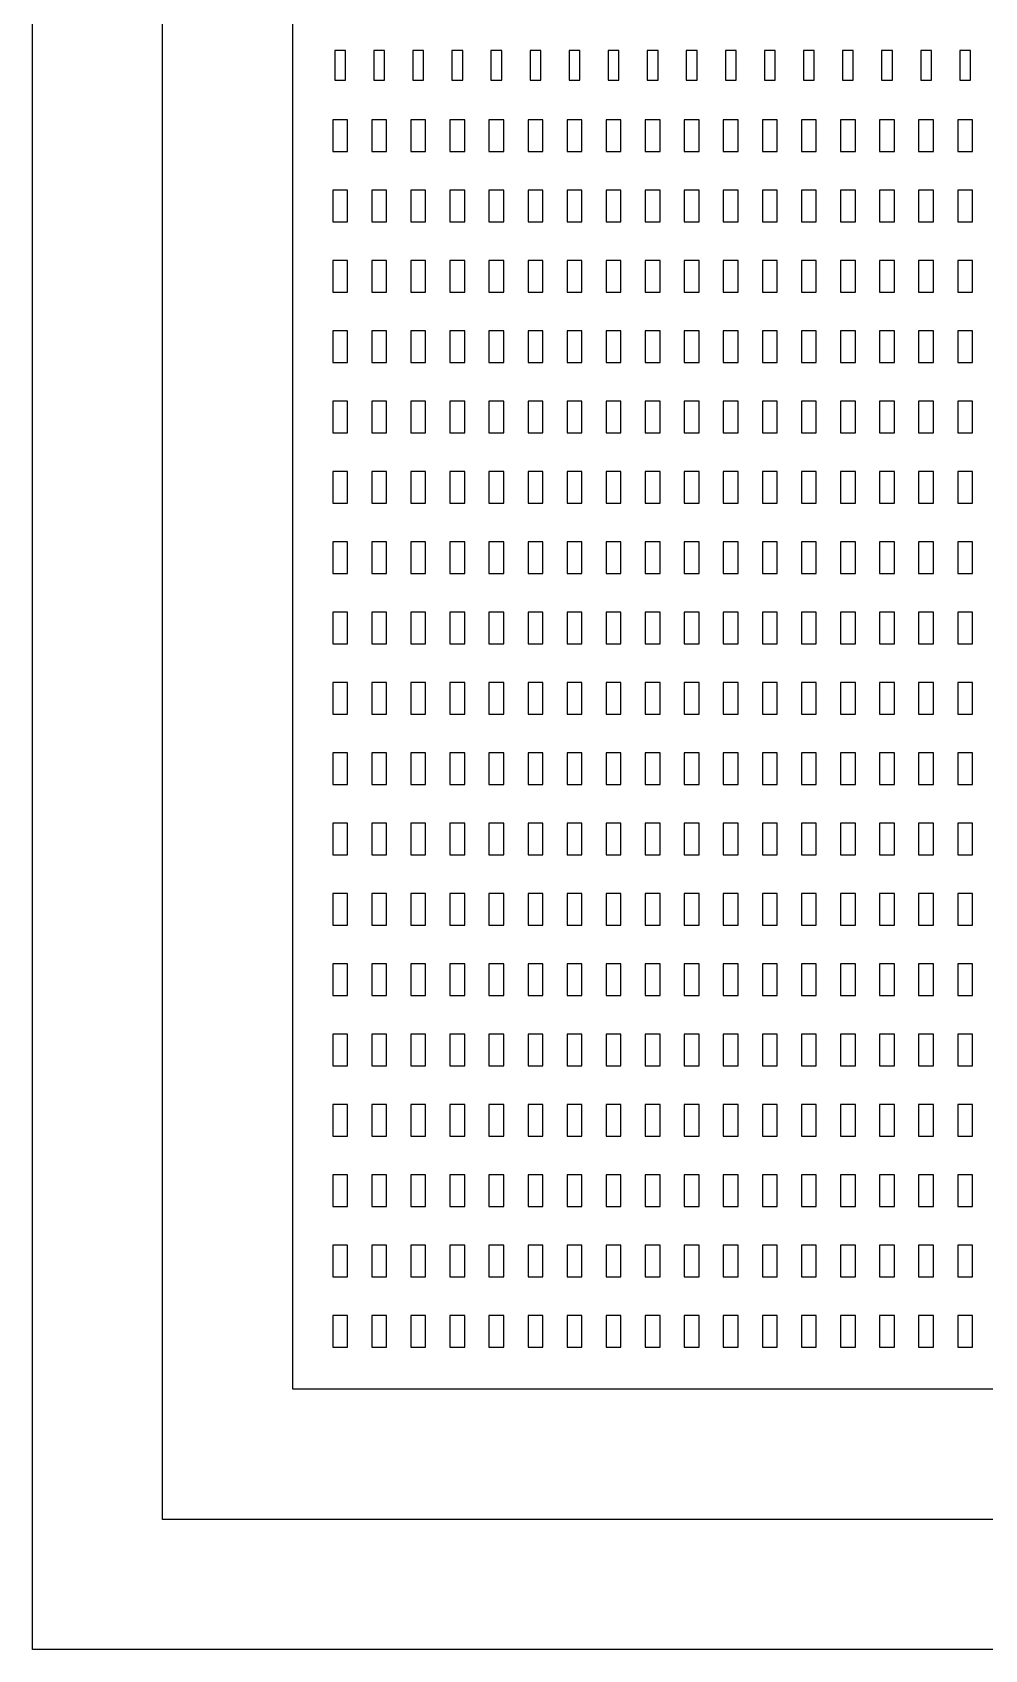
# Model space of a CAD drawing. Extents: x -3500 to 3500, y -1450 to 1450.
# Drawn here: x -730.06 to -719.09, y -311.49 to -292.86 of the extents above; entities that cross this region are included whole.
import ezdxf

# ---------------------------------------------------------------- set-up
doc = ezdxf.new("R2010")
doc.units = 0

msp = doc.modelspace()

# ---------------------------------------------------------------- linework, layer by layer
at = {"layer": 'HBSiProtectLayer'}
msp.add_lwpolyline([(-717.621, -280), (-710.053, -290), (-710.053, -309.987), (-728.561, -309.987), (-728.561, -290), (-720.993, -280)], close=True, dxfattribs=at)
at = {"layer": 'HoleLayer'}
for points in [[(-726.5775, -293.069), (-726.5775, -293.411), (-726.4535, -293.411), (-726.4535, -293.069)], [(-726.1275, -293.069), (-726.1275, -293.411), (-726.0035, -293.411), (-726.0035, -293.069)], [(-725.6775, -293.069), (-725.6775, -293.411), (-725.5535, -293.411), (-725.5535, -293.069)], [(-725.2275, -293.069), (-725.2275, -293.411), (-725.1035, -293.411), (-725.1035, -293.069)], [(-724.7775, -293.069), (-724.7775, -293.411), (-724.6535, -293.411), (-724.6535, -293.069)], [(-724.3275, -293.069), (-724.3275, -293.411), (-724.2035, -293.411), (-724.2035, -293.069)], [(-723.8775, -293.069), (-723.8775, -293.411), (-723.7535, -293.411), (-723.7535, -293.069)], [(-723.4275, -293.069), (-723.4275, -293.411), (-723.3035, -293.411), (-723.3035, -293.069)], [(-722.9775, -293.069), (-722.9775, -293.411), (-722.8535, -293.411), (-722.8535, -293.069)], [(-722.5275, -293.069), (-722.5275, -293.411), (-722.4035, -293.411), (-722.4035, -293.069)], [(-722.0775, -293.069), (-722.0775, -293.411), (-721.9535, -293.411), (-721.9535, -293.069)], [(-721.6275, -293.069), (-721.6275, -293.411), (-721.5035, -293.411), (-721.5035, -293.069)], [(-721.1775, -293.069), (-721.1775, -293.411), (-721.0535, -293.411), (-721.0535, -293.069)], [(-720.7275, -293.069), (-720.7275, -293.411), (-720.6035, -293.411), (-720.6035, -293.069)], [(-720.2775, -293.069), (-720.2775, -293.411), (-720.1535, -293.411), (-720.1535, -293.069)], [(-719.8275, -293.069), (-719.8275, -293.411), (-719.7035, -293.411), (-719.7035, -293.069)], [(-719.3775, -293.069), (-719.3775, -293.411), (-719.2535, -293.411), (-719.2535, -293.069)], [(-726.601, -293.8678), (-726.601, -294.2323), (-726.43, -294.2323), (-726.43, -293.8678)], [(-726.151, -293.8678), (-726.151, -294.2323), (-725.98, -294.2323), (-725.98, -293.8678)], [(-725.701, -293.8678), (-725.701, -294.2323), (-725.53, -294.2323), (-725.53, -293.8678)], [(-725.251, -293.8678), (-725.251, -294.2323), (-725.08, -294.2323), (-725.08, -293.8678)], [(-724.801, -293.8678), (-724.801, -294.2323), (-724.63, -294.2323), (-724.63, -293.8678)], [(-724.351, -293.8678), (-724.351, -294.2323), (-724.18, -294.2323), (-724.18, -293.8678)], [(-723.901, -293.8678), (-723.901, -294.2323), (-723.73, -294.2323), (-723.73, -293.8678)], [(-723.451, -293.8678), (-723.451, -294.2323), (-723.28, -294.2323), (-723.28, -293.8678)], [(-723.001, -293.8678), (-723.001, -294.2323), (-722.83, -294.2323), (-722.83, -293.8678)], [(-722.551, -293.8678), (-722.551, -294.2323), (-722.38, -294.2323), (-722.38, -293.8678)], [(-722.101, -293.8678), (-722.101, -294.2323), (-721.93, -294.2323), (-721.93, -293.8678)], [(-721.651, -293.8678), (-721.651, -294.2323), (-721.48, -294.2323), (-721.48, -293.8678)], [(-721.201, -293.8678), (-721.201, -294.2323), (-721.03, -294.2323), (-721.03, -293.8678)], [(-720.751, -293.8678), (-720.751, -294.2323), (-720.58, -294.2323), (-720.58, -293.8678)], [(-720.301, -293.8678), (-720.301, -294.2323), (-720.13, -294.2323), (-720.13, -293.8678)], [(-719.851, -293.8678), (-719.851, -294.2323), (-719.68, -294.2323), (-719.68, -293.8678)], [(-719.401, -293.8678), (-719.401, -294.2323), (-719.23, -294.2323), (-719.23, -293.8678)], [(-726.601, -294.6778), (-726.601, -295.0423), (-726.43, -295.0423), (-726.43, -294.6778)], [(-726.151, -294.6778), (-726.151, -295.0423), (-725.98, -295.0423), (-725.98, -294.6778)], [(-725.701, -294.6778), (-725.701, -295.0423), (-725.53, -295.0423), (-725.53, -294.6778)], [(-725.251, -294.6778), (-725.251, -295.0423), (-725.08, -295.0423), (-725.08, -294.6778)], [(-724.801, -294.6778), (-724.801, -295.0423), (-724.63, -295.0423), (-724.63, -294.6778)], [(-724.351, -294.6778), (-724.351, -295.0423), (-724.18, -295.0423), (-724.18, -294.6778)], [(-723.901, -294.6778), (-723.901, -295.0423), (-723.73, -295.0423), (-723.73, -294.6778)], [(-723.451, -294.6778), (-723.451, -295.0423), (-723.28, -295.0423), (-723.28, -294.6778)], [(-723.001, -294.6778), (-723.001, -295.0423), (-722.83, -295.0423), (-722.83, -294.6778)], [(-722.551, -294.6778), (-722.551, -295.0423), (-722.38, -295.0423), (-722.38, -294.6778)], [(-722.101, -294.6778), (-722.101, -295.0423), (-721.93, -295.0423), (-721.93, -294.6778)], [(-721.651, -294.6778), (-721.651, -295.0423), (-721.48, -295.0423), (-721.48, -294.6778)], [(-721.201, -294.6778), (-721.201, -295.0423), (-721.03, -295.0423), (-721.03, -294.6778)], [(-720.751, -294.6778), (-720.751, -295.0423), (-720.58, -295.0423), (-720.58, -294.6778)], [(-720.301, -294.6778), (-720.301, -295.0423), (-720.13, -295.0423), (-720.13, -294.6778)], [(-719.851, -294.6778), (-719.851, -295.0423), (-719.68, -295.0423), (-719.68, -294.6778)], [(-719.401, -294.6778), (-719.401, -295.0423), (-719.23, -295.0423), (-719.23, -294.6778)], [(-726.601, -295.4878), (-726.601, -295.8523), (-726.43, -295.8523), (-726.43, -295.4878)], [(-726.151, -295.4878), (-726.151, -295.8523), (-725.98, -295.8523), (-725.98, -295.4878)], [(-725.701, -295.4878), (-725.701, -295.8523), (-725.53, -295.8523), (-725.53, -295.4878)], [(-725.251, -295.4878), (-725.251, -295.8523), (-725.08, -295.8523), (-725.08, -295.4878)], [(-724.801, -295.4878), (-724.801, -295.8523), (-724.63, -295.8523), (-724.63, -295.4878)], [(-724.351, -295.4878), (-724.351, -295.8523), (-724.18, -295.8523), (-724.18, -295.4878)], [(-723.901, -295.4878), (-723.901, -295.8523), (-723.73, -295.8523), (-723.73, -295.4878)], [(-723.451, -295.4878), (-723.451, -295.8523), (-723.28, -295.8523), (-723.28, -295.4878)], [(-723.001, -295.4878), (-723.001, -295.8523), (-722.83, -295.8523), (-722.83, -295.4878)], [(-722.551, -295.4878), (-722.551, -295.8523), (-722.38, -295.8523), (-722.38, -295.4878)], [(-722.101, -295.4878), (-722.101, -295.8523), (-721.93, -295.8523), (-721.93, -295.4878)], [(-721.651, -295.4878), (-721.651, -295.8523), (-721.48, -295.8523), (-721.48, -295.4878)], [(-721.201, -295.4878), (-721.201, -295.8523), (-721.03, -295.8523), (-721.03, -295.4878)], [(-720.751, -295.4878), (-720.751, -295.8523), (-720.58, -295.8523), (-720.58, -295.4878)], [(-720.301, -295.4878), (-720.301, -295.8523), (-720.13, -295.8523), (-720.13, -295.4878)], [(-719.851, -295.4878), (-719.851, -295.8523), (-719.68, -295.8523), (-719.68, -295.4878)], [(-719.401, -295.4878), (-719.401, -295.8523), (-719.23, -295.8523), (-719.23, -295.4878)], [(-726.601, -296.2978), (-726.601, -296.6623), (-726.43, -296.6623), (-726.43, -296.2978)], [(-726.151, -296.2978), (-726.151, -296.6623), (-725.98, -296.6623), (-725.98, -296.2978)], [(-725.701, -296.2978), (-725.701, -296.6623), (-725.53, -296.6623), (-725.53, -296.2978)], [(-725.251, -296.2978), (-725.251, -296.6623), (-725.08, -296.6623), (-725.08, -296.2978)], [(-724.801, -296.2978), (-724.801, -296.6623), (-724.63, -296.6623), (-724.63, -296.2978)], [(-724.351, -296.2978), (-724.351, -296.6623), (-724.18, -296.6623), (-724.18, -296.2978)], [(-723.901, -296.2978), (-723.901, -296.6623), (-723.73, -296.6623), (-723.73, -296.2978)], [(-723.451, -296.2978), (-723.451, -296.6623), (-723.28, -296.6623), (-723.28, -296.2978)], [(-723.001, -296.2978), (-723.001, -296.6623), (-722.83, -296.6623), (-722.83, -296.2978)], [(-722.551, -296.2978), (-722.551, -296.6623), (-722.38, -296.6623), (-722.38, -296.2978)], [(-722.101, -296.2978), (-722.101, -296.6623), (-721.93, -296.6623), (-721.93, -296.2978)], [(-721.651, -296.2978), (-721.651, -296.6623), (-721.48, -296.6623), (-721.48, -296.2978)], [(-721.201, -296.2978), (-721.201, -296.6623), (-721.03, -296.6623), (-721.03, -296.2978)], [(-720.751, -296.2978), (-720.751, -296.6623), (-720.58, -296.6623), (-720.58, -296.2978)], [(-720.301, -296.2978), (-720.301, -296.6623), (-720.13, -296.6623), (-720.13, -296.2978)], [(-719.851, -296.2978), (-719.851, -296.6623), (-719.68, -296.6623), (-719.68, -296.2978)], [(-719.401, -296.2978), (-719.401, -296.6623), (-719.23, -296.6623), (-719.23, -296.2978)], [(-726.601, -297.1077), (-726.601, -297.4722), (-726.43, -297.4722), (-726.43, -297.1077)], [(-726.151, -297.1077), (-726.151, -297.4722), (-725.98, -297.4722), (-725.98, -297.1077)], [(-725.701, -297.1077), (-725.701, -297.4722), (-725.53, -297.4722), (-725.53, -297.1077)], [(-725.251, -297.1077), (-725.251, -297.4722), (-725.08, -297.4722), (-725.08, -297.1077)], [(-724.801, -297.1077), (-724.801, -297.4722), (-724.63, -297.4722), (-724.63, -297.1077)], [(-724.351, -297.1077), (-724.351, -297.4722), (-724.18, -297.4722), (-724.18, -297.1077)], [(-723.901, -297.1077), (-723.901, -297.4722), (-723.73, -297.4722), (-723.73, -297.1077)], [(-723.451, -297.1077), (-723.451, -297.4722), (-723.28, -297.4722), (-723.28, -297.1077)], [(-723.001, -297.1077), (-723.001, -297.4722), (-722.83, -297.4722), (-722.83, -297.1077)], [(-722.551, -297.1077), (-722.551, -297.4722), (-722.38, -297.4722), (-722.38, -297.1077)], [(-722.101, -297.1077), (-722.101, -297.4722), (-721.93, -297.4722), (-721.93, -297.1077)], [(-721.651, -297.1077), (-721.651, -297.4722), (-721.48, -297.4722), (-721.48, -297.1077)], [(-721.201, -297.1077), (-721.201, -297.4722), (-721.03, -297.4722), (-721.03, -297.1077)], [(-720.751, -297.1077), (-720.751, -297.4722), (-720.58, -297.4722), (-720.58, -297.1077)], [(-720.301, -297.1077), (-720.301, -297.4722), (-720.13, -297.4722), (-720.13, -297.1077)], [(-719.851, -297.1077), (-719.851, -297.4722), (-719.68, -297.4722), (-719.68, -297.1077)], [(-719.401, -297.1077), (-719.401, -297.4722), (-719.23, -297.4722), (-719.23, -297.1077)], [(-726.601, -297.9177), (-726.601, -298.2822), (-726.43, -298.2822), (-726.43, -297.9177)], [(-726.151, -297.9177), (-726.151, -298.2822), (-725.98, -298.2822), (-725.98, -297.9177)], [(-725.701, -297.9177), (-725.701, -298.2822), (-725.53, -298.2822), (-725.53, -297.9177)], [(-725.251, -297.9177), (-725.251, -298.2822), (-725.08, -298.2822), (-725.08, -297.9177)], [(-724.801, -297.9177), (-724.801, -298.2822), (-724.63, -298.2822), (-724.63, -297.9177)], [(-724.351, -297.9177), (-724.351, -298.2822), (-724.18, -298.2822), (-724.18, -297.9177)], [(-723.901, -297.9177), (-723.901, -298.2822), (-723.73, -298.2822), (-723.73, -297.9177)], [(-723.451, -297.9177), (-723.451, -298.2822), (-723.28, -298.2822), (-723.28, -297.9177)], [(-723.001, -297.9177), (-723.001, -298.2822), (-722.83, -298.2822), (-722.83, -297.9177)], [(-722.551, -297.9177), (-722.551, -298.2822), (-722.38, -298.2822), (-722.38, -297.9177)], [(-722.101, -297.9177), (-722.101, -298.2822), (-721.93, -298.2822), (-721.93, -297.9177)], [(-721.651, -297.9177), (-721.651, -298.2822), (-721.48, -298.2822), (-721.48, -297.9177)], [(-721.201, -297.9177), (-721.201, -298.2822), (-721.03, -298.2822), (-721.03, -297.9177)], [(-720.751, -297.9177), (-720.751, -298.2822), (-720.58, -298.2822), (-720.58, -297.9177)], [(-720.301, -297.9177), (-720.301, -298.2822), (-720.13, -298.2822), (-720.13, -297.9177)], [(-719.851, -297.9177), (-719.851, -298.2822), (-719.68, -298.2822), (-719.68, -297.9177)], [(-719.401, -297.9177), (-719.401, -298.2822), (-719.23, -298.2822), (-719.23, -297.9177)], [(-726.601, -298.7277), (-726.601, -299.0922), (-726.43, -299.0922), (-726.43, -298.7277)], [(-726.151, -298.7277), (-726.151, -299.0922), (-725.98, -299.0922), (-725.98, -298.7277)], [(-725.701, -298.7277), (-725.701, -299.0922), (-725.53, -299.0922), (-725.53, -298.7277)], [(-725.251, -298.7277), (-725.251, -299.0922), (-725.08, -299.0922), (-725.08, -298.7277)], [(-724.801, -298.7277), (-724.801, -299.0922), (-724.63, -299.0922), (-724.63, -298.7277)], [(-724.351, -298.7277), (-724.351, -299.0922), (-724.18, -299.0922), (-724.18, -298.7277)], [(-723.901, -298.7277), (-723.901, -299.0922), (-723.73, -299.0922), (-723.73, -298.7277)], [(-723.451, -298.7277), (-723.451, -299.0922), (-723.28, -299.0922), (-723.28, -298.7277)], [(-723.001, -298.7277), (-723.001, -299.0922), (-722.83, -299.0922), (-722.83, -298.7277)], [(-722.551, -298.7277), (-722.551, -299.0922), (-722.38, -299.0922), (-722.38, -298.7277)], [(-722.101, -298.7277), (-722.101, -299.0922), (-721.93, -299.0922), (-721.93, -298.7277)], [(-721.651, -298.7277), (-721.651, -299.0922), (-721.48, -299.0922), (-721.48, -298.7277)], [(-721.201, -298.7277), (-721.201, -299.0922), (-721.03, -299.0922), (-721.03, -298.7277)], [(-720.751, -298.7277), (-720.751, -299.0922), (-720.58, -299.0922), (-720.58, -298.7277)], [(-720.301, -298.7277), (-720.301, -299.0922), (-720.13, -299.0922), (-720.13, -298.7277)], [(-719.851, -298.7277), (-719.851, -299.0922), (-719.68, -299.0922), (-719.68, -298.7277)], [(-719.401, -298.7277), (-719.401, -299.0922), (-719.23, -299.0922), (-719.23, -298.7277)], [(-726.601, -299.5377), (-726.601, -299.9022), (-726.43, -299.9022), (-726.43, -299.5377)], [(-726.151, -299.5377), (-726.151, -299.9022), (-725.98, -299.9022), (-725.98, -299.5377)], [(-725.701, -299.5377), (-725.701, -299.9022), (-725.53, -299.9022), (-725.53, -299.5377)], [(-725.251, -299.5377), (-725.251, -299.9022), (-725.08, -299.9022), (-725.08, -299.5377)], [(-724.801, -299.5377), (-724.801, -299.9022), (-724.63, -299.9022), (-724.63, -299.5377)], [(-724.351, -299.5377), (-724.351, -299.9022), (-724.18, -299.9022), (-724.18, -299.5377)], [(-723.901, -299.5377), (-723.901, -299.9022), (-723.73, -299.9022), (-723.73, -299.5377)], [(-723.451, -299.5377), (-723.451, -299.9022), (-723.28, -299.9022), (-723.28, -299.5377)], [(-723.001, -299.5377), (-723.001, -299.9022), (-722.83, -299.9022), (-722.83, -299.5377)], [(-722.551, -299.5377), (-722.551, -299.9022), (-722.38, -299.9022), (-722.38, -299.5377)], [(-722.101, -299.5377), (-722.101, -299.9022), (-721.93, -299.9022), (-721.93, -299.5377)], [(-721.651, -299.5377), (-721.651, -299.9022), (-721.48, -299.9022), (-721.48, -299.5377)], [(-721.201, -299.5377), (-721.201, -299.9022), (-721.03, -299.9022), (-721.03, -299.5377)], [(-720.751, -299.5377), (-720.751, -299.9022), (-720.58, -299.9022), (-720.58, -299.5377)], [(-720.301, -299.5377), (-720.301, -299.9022), (-720.13, -299.9022), (-720.13, -299.5377)], [(-719.851, -299.5377), (-719.851, -299.9022), (-719.68, -299.9022), (-719.68, -299.5377)], [(-719.401, -299.5377), (-719.401, -299.9022), (-719.23, -299.9022), (-719.23, -299.5377)], [(-726.601, -300.3477), (-726.601, -300.7122), (-726.43, -300.7122), (-726.43, -300.3477)], [(-726.151, -300.3477), (-726.151, -300.7122), (-725.98, -300.7122), (-725.98, -300.3477)], [(-725.701, -300.3477), (-725.701, -300.7122), (-725.53, -300.7122), (-725.53, -300.3477)], [(-725.251, -300.3477), (-725.251, -300.7122), (-725.08, -300.7122), (-725.08, -300.3477)], [(-724.801, -300.3477), (-724.801, -300.7122), (-724.63, -300.7122), (-724.63, -300.3477)], [(-724.351, -300.3477), (-724.351, -300.7122), (-724.18, -300.7122), (-724.18, -300.3477)], [(-723.901, -300.3477), (-723.901, -300.7122), (-723.73, -300.7122), (-723.73, -300.3477)], [(-723.451, -300.3477), (-723.451, -300.7122), (-723.28, -300.7122), (-723.28, -300.3477)], [(-723.001, -300.3477), (-723.001, -300.7122), (-722.83, -300.7122), (-722.83, -300.3477)], [(-722.551, -300.3477), (-722.551, -300.7122), (-722.38, -300.7122), (-722.38, -300.3477)], [(-722.101, -300.3477), (-722.101, -300.7122), (-721.93, -300.7122), (-721.93, -300.3477)], [(-721.651, -300.3477), (-721.651, -300.7122), (-721.48, -300.7122), (-721.48, -300.3477)], [(-721.201, -300.3477), (-721.201, -300.7122), (-721.03, -300.7122), (-721.03, -300.3477)], [(-720.751, -300.3477), (-720.751, -300.7122), (-720.58, -300.7122), (-720.58, -300.3477)], [(-720.301, -300.3477), (-720.301, -300.7122), (-720.13, -300.7122), (-720.13, -300.3477)], [(-719.851, -300.3477), (-719.851, -300.7122), (-719.68, -300.7122), (-719.68, -300.3477)], [(-719.401, -300.3477), (-719.401, -300.7122), (-719.23, -300.7122), (-719.23, -300.3477)], [(-726.601, -301.1577), (-726.601, -301.5222), (-726.43, -301.5222), (-726.43, -301.1577)], [(-726.151, -301.1577), (-726.151, -301.5222), (-725.98, -301.5222), (-725.98, -301.1577)], [(-725.701, -301.1577), (-725.701, -301.5222), (-725.53, -301.5222), (-725.53, -301.1577)], [(-725.251, -301.1577), (-725.251, -301.5222), (-725.08, -301.5222), (-725.08, -301.1577)], [(-724.801, -301.1577), (-724.801, -301.5222), (-724.63, -301.5222), (-724.63, -301.1577)], [(-724.351, -301.1577), (-724.351, -301.5222), (-724.18, -301.5222), (-724.18, -301.1577)], [(-723.901, -301.1577), (-723.901, -301.5222), (-723.73, -301.5222), (-723.73, -301.1577)], [(-723.451, -301.1577), (-723.451, -301.5222), (-723.28, -301.5222), (-723.28, -301.1577)], [(-723.001, -301.1577), (-723.001, -301.5222), (-722.83, -301.5222), (-722.83, -301.1577)], [(-722.551, -301.1577), (-722.551, -301.5222), (-722.38, -301.5222), (-722.38, -301.1577)], [(-722.101, -301.1577), (-722.101, -301.5222), (-721.93, -301.5222), (-721.93, -301.1577)], [(-721.651, -301.1577), (-721.651, -301.5222), (-721.48, -301.5222), (-721.48, -301.1577)], [(-721.201, -301.1577), (-721.201, -301.5222), (-721.03, -301.5222), (-721.03, -301.1577)], [(-720.751, -301.1577), (-720.751, -301.5222), (-720.58, -301.5222), (-720.58, -301.1577)], [(-720.301, -301.1577), (-720.301, -301.5222), (-720.13, -301.5222), (-720.13, -301.1577)], [(-719.851, -301.1577), (-719.851, -301.5222), (-719.68, -301.5222), (-719.68, -301.1577)], [(-719.401, -301.1577), (-719.401, -301.5222), (-719.23, -301.5222), (-719.23, -301.1577)], [(-726.601, -301.9677), (-726.601, -302.3322), (-726.43, -302.3322), (-726.43, -301.9677)], [(-726.151, -301.9677), (-726.151, -302.3322), (-725.98, -302.3322), (-725.98, -301.9677)], [(-725.701, -301.9677), (-725.701, -302.3322), (-725.53, -302.3322), (-725.53, -301.9677)], [(-725.251, -301.9677), (-725.251, -302.3322), (-725.08, -302.3322), (-725.08, -301.9677)], [(-724.801, -301.9677), (-724.801, -302.3322), (-724.63, -302.3322), (-724.63, -301.9677)], [(-724.351, -301.9677), (-724.351, -302.3322), (-724.18, -302.3322), (-724.18, -301.9677)], [(-723.901, -301.9677), (-723.901, -302.3322), (-723.73, -302.3322), (-723.73, -301.9677)], [(-723.451, -301.9677), (-723.451, -302.3322), (-723.28, -302.3322), (-723.28, -301.9677)], [(-723.001, -301.9677), (-723.001, -302.3322), (-722.83, -302.3322), (-722.83, -301.9677)], [(-722.551, -301.9677), (-722.551, -302.3322), (-722.38, -302.3322), (-722.38, -301.9677)], [(-722.101, -301.9677), (-722.101, -302.3322), (-721.93, -302.3322), (-721.93, -301.9677)], [(-721.651, -301.9677), (-721.651, -302.3322), (-721.48, -302.3322), (-721.48, -301.9677)], [(-721.201, -301.9677), (-721.201, -302.3322), (-721.03, -302.3322), (-721.03, -301.9677)], [(-720.751, -301.9677), (-720.751, -302.3322), (-720.58, -302.3322), (-720.58, -301.9677)], [(-720.301, -301.9677), (-720.301, -302.3322), (-720.13, -302.3322), (-720.13, -301.9677)], [(-719.851, -301.9677), (-719.851, -302.3322), (-719.68, -302.3322), (-719.68, -301.9677)], [(-719.401, -301.9677), (-719.401, -302.3322), (-719.23, -302.3322), (-719.23, -301.9677)], [(-726.601, -302.7777), (-726.601, -303.1422), (-726.43, -303.1422), (-726.43, -302.7777)], [(-726.151, -302.7777), (-726.151, -303.1422), (-725.98, -303.1422), (-725.98, -302.7777)], [(-725.701, -302.7777), (-725.701, -303.1422), (-725.53, -303.1422), (-725.53, -302.7777)], [(-725.251, -302.7777), (-725.251, -303.1422), (-725.08, -303.1422), (-725.08, -302.7777)], [(-724.801, -302.7777), (-724.801, -303.1422), (-724.63, -303.1422), (-724.63, -302.7777)], [(-724.351, -302.7777), (-724.351, -303.1422), (-724.18, -303.1422), (-724.18, -302.7777)], [(-723.901, -302.7777), (-723.901, -303.1422), (-723.73, -303.1422), (-723.73, -302.7777)], [(-723.451, -302.7777), (-723.451, -303.1422), (-723.28, -303.1422), (-723.28, -302.7777)], [(-723.001, -302.7777), (-723.001, -303.1422), (-722.83, -303.1422), (-722.83, -302.7777)], [(-722.551, -302.7777), (-722.551, -303.1422), (-722.38, -303.1422), (-722.38, -302.7777)], [(-722.101, -302.7777), (-722.101, -303.1422), (-721.93, -303.1422), (-721.93, -302.7777)], [(-721.651, -302.7777), (-721.651, -303.1422), (-721.48, -303.1422), (-721.48, -302.7777)], [(-721.201, -302.7777), (-721.201, -303.1422), (-721.03, -303.1422), (-721.03, -302.7777)], [(-720.751, -302.7777), (-720.751, -303.1422), (-720.58, -303.1422), (-720.58, -302.7777)], [(-720.301, -302.7777), (-720.301, -303.1422), (-720.13, -303.1422), (-720.13, -302.7777)], [(-719.851, -302.7777), (-719.851, -303.1422), (-719.68, -303.1422), (-719.68, -302.7777)], [(-719.401, -302.7777), (-719.401, -303.1422), (-719.23, -303.1422), (-719.23, -302.7777)], [(-726.601, -303.5877), (-726.601, -303.9522), (-726.43, -303.9522), (-726.43, -303.5877)], [(-726.151, -303.5877), (-726.151, -303.9522), (-725.98, -303.9522), (-725.98, -303.5877)], [(-725.701, -303.5877), (-725.701, -303.9522), (-725.53, -303.9522), (-725.53, -303.5877)], [(-725.251, -303.5877), (-725.251, -303.9522), (-725.08, -303.9522), (-725.08, -303.5877)], [(-724.801, -303.5877), (-724.801, -303.9522), (-724.63, -303.9522), (-724.63, -303.5877)], [(-724.351, -303.5877), (-724.351, -303.9522), (-724.18, -303.9522), (-724.18, -303.5877)], [(-723.901, -303.5877), (-723.901, -303.9522), (-723.73, -303.9522), (-723.73, -303.5877)], [(-723.451, -303.5877), (-723.451, -303.9522), (-723.28, -303.9522), (-723.28, -303.5877)], [(-723.001, -303.5877), (-723.001, -303.9522), (-722.83, -303.9522), (-722.83, -303.5877)], [(-722.551, -303.5877), (-722.551, -303.9522), (-722.38, -303.9522), (-722.38, -303.5877)], [(-722.101, -303.5877), (-722.101, -303.9522), (-721.93, -303.9522), (-721.93, -303.5877)], [(-721.651, -303.5877), (-721.651, -303.9522), (-721.48, -303.9522), (-721.48, -303.5877)], [(-721.201, -303.5877), (-721.201, -303.9522), (-721.03, -303.9522), (-721.03, -303.5877)], [(-720.751, -303.5877), (-720.751, -303.9522), (-720.58, -303.9522), (-720.58, -303.5877)], [(-720.301, -303.5877), (-720.301, -303.9522), (-720.13, -303.9522), (-720.13, -303.5877)], [(-719.851, -303.5877), (-719.851, -303.9522), (-719.68, -303.9522), (-719.68, -303.5877)], [(-719.401, -303.5877), (-719.401, -303.9522), (-719.23, -303.9522), (-719.23, -303.5877)], [(-726.601, -304.3977), (-726.601, -304.7622), (-726.43, -304.7622), (-726.43, -304.3977)], [(-726.151, -304.3977), (-726.151, -304.7622), (-725.98, -304.7622), (-725.98, -304.3977)], [(-725.701, -304.3977), (-725.701, -304.7622), (-725.53, -304.7622), (-725.53, -304.3977)], [(-725.251, -304.3977), (-725.251, -304.7622), (-725.08, -304.7622), (-725.08, -304.3977)], [(-724.801, -304.3977), (-724.801, -304.7622), (-724.63, -304.7622), (-724.63, -304.3977)], [(-724.351, -304.3977), (-724.351, -304.7622), (-724.18, -304.7622), (-724.18, -304.3977)], [(-723.901, -304.3977), (-723.901, -304.7622), (-723.73, -304.7622), (-723.73, -304.3977)], [(-723.451, -304.3977), (-723.451, -304.7622), (-723.28, -304.7622), (-723.28, -304.3977)], [(-723.001, -304.3977), (-723.001, -304.7622), (-722.83, -304.7622), (-722.83, -304.3977)], [(-722.551, -304.3977), (-722.551, -304.7622), (-722.38, -304.7622), (-722.38, -304.3977)], [(-722.101, -304.3977), (-722.101, -304.7622), (-721.93, -304.7622), (-721.93, -304.3977)], [(-721.651, -304.3977), (-721.651, -304.7622), (-721.48, -304.7622), (-721.48, -304.3977)], [(-721.201, -304.3977), (-721.201, -304.7622), (-721.03, -304.7622), (-721.03, -304.3977)], [(-720.751, -304.3977), (-720.751, -304.7622), (-720.58, -304.7622), (-720.58, -304.3977)], [(-720.301, -304.3977), (-720.301, -304.7622), (-720.13, -304.7622), (-720.13, -304.3977)], [(-719.851, -304.3977), (-719.851, -304.7622), (-719.68, -304.7622), (-719.68, -304.3977)], [(-719.401, -304.3977), (-719.401, -304.7622), (-719.23, -304.7622), (-719.23, -304.3977)], [(-726.601, -305.2077), (-726.601, -305.5722), (-726.43, -305.5722), (-726.43, -305.2077)], [(-726.151, -305.2077), (-726.151, -305.5722), (-725.98, -305.5722), (-725.98, -305.2077)], [(-725.701, -305.2077), (-725.701, -305.5722), (-725.53, -305.5722), (-725.53, -305.2077)], [(-725.251, -305.2077), (-725.251, -305.5722), (-725.08, -305.5722), (-725.08, -305.2077)], [(-724.801, -305.2077), (-724.801, -305.5722), (-724.63, -305.5722), (-724.63, -305.2077)], [(-724.351, -305.2077), (-724.351, -305.5722), (-724.18, -305.5722), (-724.18, -305.2077)], [(-723.901, -305.2077), (-723.901, -305.5722), (-723.73, -305.5722), (-723.73, -305.2077)], [(-723.451, -305.2077), (-723.451, -305.5722), (-723.28, -305.5722), (-723.28, -305.2077)], [(-723.001, -305.2077), (-723.001, -305.5722), (-722.83, -305.5722), (-722.83, -305.2077)], [(-722.551, -305.2077), (-722.551, -305.5722), (-722.38, -305.5722), (-722.38, -305.2077)], [(-722.101, -305.2077), (-722.101, -305.5722), (-721.93, -305.5722), (-721.93, -305.2077)], [(-721.651, -305.2077), (-721.651, -305.5722), (-721.48, -305.5722), (-721.48, -305.2077)], [(-721.201, -305.2077), (-721.201, -305.5722), (-721.03, -305.5722), (-721.03, -305.2077)], [(-720.751, -305.2077), (-720.751, -305.5722), (-720.58, -305.5722), (-720.58, -305.2077)], [(-720.301, -305.2077), (-720.301, -305.5722), (-720.13, -305.5722), (-720.13, -305.2077)], [(-719.851, -305.2077), (-719.851, -305.5722), (-719.68, -305.5722), (-719.68, -305.2077)], [(-719.401, -305.2077), (-719.401, -305.5722), (-719.23, -305.5722), (-719.23, -305.2077)], [(-726.601, -306.0177), (-726.601, -306.3822), (-726.43, -306.3822), (-726.43, -306.0177)], [(-726.151, -306.0177), (-726.151, -306.3822), (-725.98, -306.3822), (-725.98, -306.0177)], [(-725.701, -306.0177), (-725.701, -306.3822), (-725.53, -306.3822), (-725.53, -306.0177)], [(-725.251, -306.0177), (-725.251, -306.3822), (-725.08, -306.3822), (-725.08, -306.0177)], [(-724.801, -306.0177), (-724.801, -306.3822), (-724.63, -306.3822), (-724.63, -306.0177)], [(-724.351, -306.0177), (-724.351, -306.3822), (-724.18, -306.3822), (-724.18, -306.0177)], [(-723.901, -306.0177), (-723.901, -306.3822), (-723.73, -306.3822), (-723.73, -306.0177)], [(-723.451, -306.0177), (-723.451, -306.3822), (-723.28, -306.3822), (-723.28, -306.0177)], [(-723.001, -306.0177), (-723.001, -306.3822), (-722.83, -306.3822), (-722.83, -306.0177)], [(-722.551, -306.0177), (-722.551, -306.3822), (-722.38, -306.3822), (-722.38, -306.0177)], [(-722.101, -306.0177), (-722.101, -306.3822), (-721.93, -306.3822), (-721.93, -306.0177)], [(-721.651, -306.0177), (-721.651, -306.3822), (-721.48, -306.3822), (-721.48, -306.0177)], [(-721.201, -306.0177), (-721.201, -306.3822), (-721.03, -306.3822), (-721.03, -306.0177)], [(-720.751, -306.0177), (-720.751, -306.3822), (-720.58, -306.3822), (-720.58, -306.0177)], [(-720.301, -306.0177), (-720.301, -306.3822), (-720.13, -306.3822), (-720.13, -306.0177)], [(-719.851, -306.0177), (-719.851, -306.3822), (-719.68, -306.3822), (-719.68, -306.0177)], [(-719.401, -306.0177), (-719.401, -306.3822), (-719.23, -306.3822), (-719.23, -306.0177)], [(-726.601, -306.8277), (-726.601, -307.1923), (-726.43, -307.1923), (-726.43, -306.8277)], [(-726.151, -306.8277), (-726.151, -307.1923), (-725.98, -307.1923), (-725.98, -306.8277)], [(-725.701, -306.8277), (-725.701, -307.1923), (-725.53, -307.1923), (-725.53, -306.8277)], [(-725.251, -306.8277), (-725.251, -307.1923), (-725.08, -307.1923), (-725.08, -306.8277)], [(-724.801, -306.8277), (-724.801, -307.1923), (-724.63, -307.1923), (-724.63, -306.8277)], [(-724.351, -306.8277), (-724.351, -307.1923), (-724.18, -307.1923), (-724.18, -306.8277)], [(-723.901, -306.8277), (-723.901, -307.1923), (-723.73, -307.1923), (-723.73, -306.8277)], [(-723.451, -306.8277), (-723.451, -307.1923), (-723.28, -307.1923), (-723.28, -306.8277)], [(-723.001, -306.8277), (-723.001, -307.1923), (-722.83, -307.1923), (-722.83, -306.8277)], [(-722.551, -306.8277), (-722.551, -307.1923), (-722.38, -307.1923), (-722.38, -306.8277)], [(-722.101, -306.8277), (-722.101, -307.1923), (-721.93, -307.1923), (-721.93, -306.8277)], [(-721.651, -306.8277), (-721.651, -307.1923), (-721.48, -307.1923), (-721.48, -306.8277)], [(-721.201, -306.8277), (-721.201, -307.1923), (-721.03, -307.1923), (-721.03, -306.8277)], [(-720.751, -306.8277), (-720.751, -307.1923), (-720.58, -307.1923), (-720.58, -306.8277)], [(-720.301, -306.8277), (-720.301, -307.1923), (-720.13, -307.1923), (-720.13, -306.8277)], [(-719.851, -306.8277), (-719.851, -307.1923), (-719.68, -307.1923), (-719.68, -306.8277)], [(-719.401, -306.8277), (-719.401, -307.1923), (-719.23, -307.1923), (-719.23, -306.8277)], [(-726.601, -307.6377), (-726.601, -308.0023), (-726.43, -308.0023), (-726.43, -307.6377)], [(-726.151, -307.6377), (-726.151, -308.0023), (-725.98, -308.0023), (-725.98, -307.6377)], [(-725.701, -307.6377), (-725.701, -308.0023), (-725.53, -308.0023), (-725.53, -307.6377)], [(-725.251, -307.6377), (-725.251, -308.0023), (-725.08, -308.0023), (-725.08, -307.6377)], [(-724.801, -307.6377), (-724.801, -308.0023), (-724.63, -308.0023), (-724.63, -307.6377)], [(-724.351, -307.6377), (-724.351, -308.0023), (-724.18, -308.0023), (-724.18, -307.6377)], [(-723.901, -307.6377), (-723.901, -308.0023), (-723.73, -308.0023), (-723.73, -307.6377)], [(-723.451, -307.6377), (-723.451, -308.0023), (-723.28, -308.0023), (-723.28, -307.6377)], [(-723.001, -307.6377), (-723.001, -308.0023), (-722.83, -308.0023), (-722.83, -307.6377)], [(-722.551, -307.6377), (-722.551, -308.0023), (-722.38, -308.0023), (-722.38, -307.6377)], [(-722.101, -307.6377), (-722.101, -308.0023), (-721.93, -308.0023), (-721.93, -307.6377)], [(-721.651, -307.6377), (-721.651, -308.0023), (-721.48, -308.0023), (-721.48, -307.6377)], [(-721.201, -307.6377), (-721.201, -308.0023), (-721.03, -308.0023), (-721.03, -307.6377)], [(-720.751, -307.6377), (-720.751, -308.0023), (-720.58, -308.0023), (-720.58, -307.6377)], [(-720.301, -307.6377), (-720.301, -308.0023), (-720.13, -308.0023), (-720.13, -307.6377)], [(-719.851, -307.6377), (-719.851, -308.0023), (-719.68, -308.0023), (-719.68, -307.6377)], [(-719.401, -307.6377), (-719.401, -308.0023), (-719.23, -308.0023), (-719.23, -307.6377)]]:
    msp.add_lwpolyline(points, close=True, dxfattribs=at)
at = {"layer": 'NegLayer'}
msp.add_lwpolyline([(-716.121, -280), (-708.553, -290), (-708.553, -311.487), (-730.061, -311.487), (-730.061, -290), (-722.493, -280)], close=True, dxfattribs=at)
at = {"layer": 'SiLayer'}
msp.add_lwpolyline([(-719.121, -280), (-711.553, -290), (-711.553, -308.487), (-727.061, -308.487), (-727.061, -290), (-719.493, -280)], close=True, dxfattribs=at)

doc.saveas('drawing.dxf')
